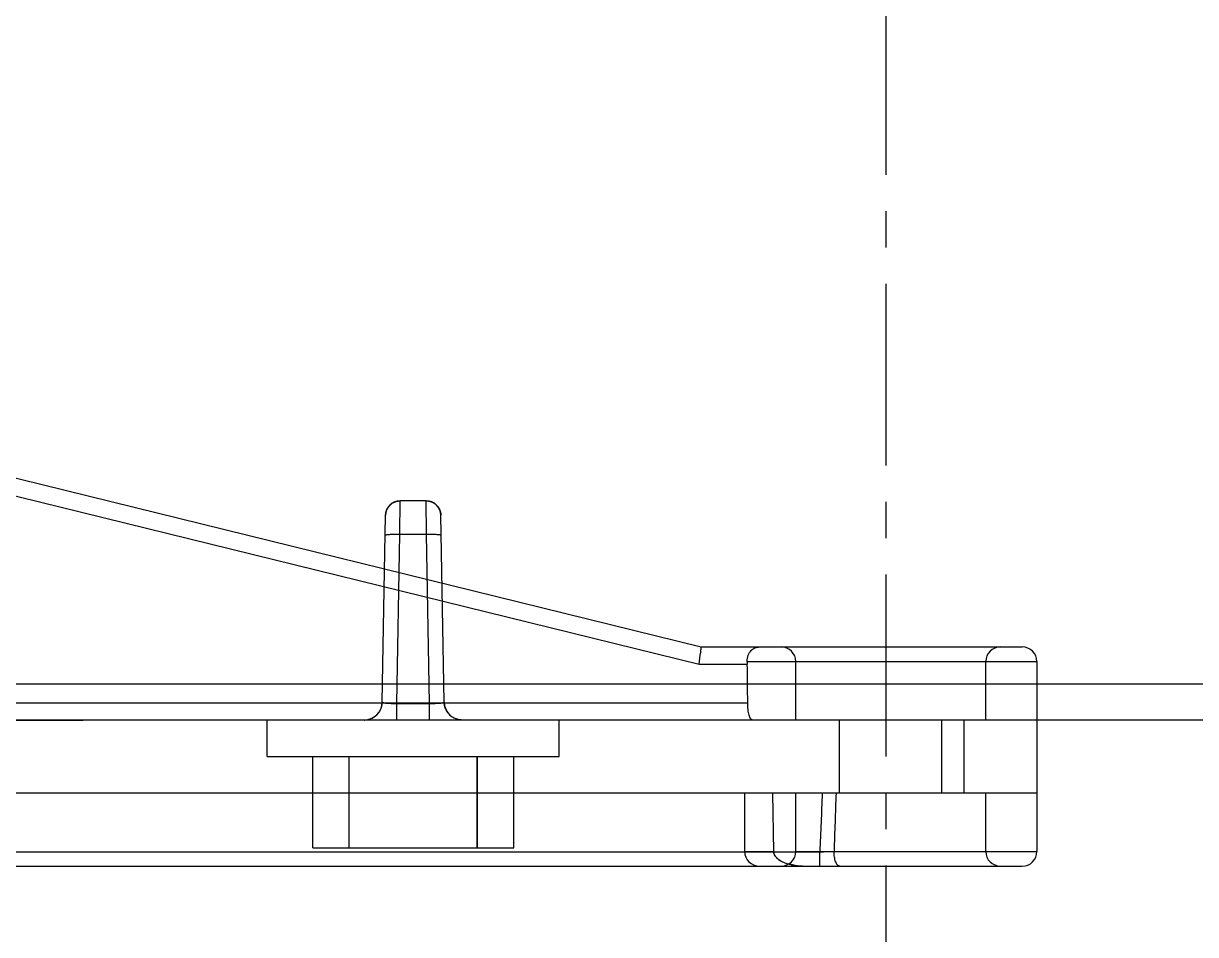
# Model space of a CAD drawing. Header units: millimetres. Extents: x 23490 to 24685, y -23248 to -22403.
# Drawn here: x 24048.58 to 24080.83, y -23001.72 to -22976.66 of the extents above; entities that cross this region are included whole.
import ezdxf

# ---------------------------------------------------------------- set-up
doc = ezdxf.new("R2010")
doc.units = ezdxf.units.MM
doc.header["$LTSCALE"] = 8
doc.linetypes.add('CENTER', pattern=[2, 1.25, -0.25, 0.25, -0.25])
doc.layers.add('Cav-cor', color=30, linetype='Continuous')
doc.layers.add('CL', color=1, linetype='Continuous')

msp = doc.modelspace()

# ---------------------------------------------------------------- linework, layer by layer
at = {"layer": 'Cav-cor', "color": 241}
for p, q in [((24038.644, -22986.774), (24067.224, -22993.812)), ((24038.581, -22987.248), (24067.17, -22994.288)), ((24058.932, -22990.709), (24058.942, -22989.792)), ((24059.659, -22989.792), (24058.942, -22989.792)), ((24059.659, -22989.792), (24058.942, -22989.792)), ((24059.669, -22990.709), (24059.659, -22989.792)), ((24058.45, -22995.328), (24058.54, -22990.187)), ((24058.45, -22995.328), (24058.54, -22990.187)), ((24060.151, -22995.328), (24060.061, -22990.187)), ((24060.151, -22995.328), (24060.061, -22990.187)), ((24058.851, -22995.363), (24058.932, -22990.709)), ((24058.932, -22990.709), (24059.669, -22990.709)), ((24059.75, -22995.363), (24059.669, -22990.709)), ((24067.224, -22993.812), (24076.058, -22993.812)), ((24067.17, -22994.288), (24068.493, -22994.288)), ((24068.491, -22994.214), (24076.46, -22994.214)), ((24069.827, -22995.822), (24069.827, -22994.214)), ((24075.053, -22995.822), (24075.053, -22994.214)), ((24076.46, -22994.214), (24076.46, -22999.44)), ((23992.3, -22994.822), (24152.3, -22994.822)), ((24039.505, -22995.345), (24068.504, -22995.345)), ((24058.851, -22995.363), (24059.75, -22995.363)), ((24058.851, -22995.822), (24058.851, -22995.363)), ((24059.75, -22995.822), (24059.75, -22995.363)), ((24106.616, -22995.822), (24039.685, -22995.822)), ((24041.076, -22995.822), (24050.22, -22995.822)), ((24041.076, -22995.822), (24050.22, -22995.822)), ((24057.947, -22995.822), (24050.22, -22995.822)), ((24055.28, -22995.822), (24050.22, -22995.822)), ((24055.28, -22996.827), (24055.28, -22995.822)), ((24055.28, -22996.827), (24055.28, -22995.822)), ((24083.947, -22995.822), (24060.653, -22995.822)), ((24081.28, -22995.822), (24063.32, -22995.822)), ((24063.32, -22996.827), (24063.32, -22995.822)), ((24063.32, -22996.827), (24063.32, -22995.822)), ((24071.033, -22997.832), (24071.033, -22995.822)), ((24073.847, -22997.832), (24073.847, -22995.822)), ((24074.45, -22995.822), (24074.45, -22997.832)), ((24055.28, -22996.827), (24056.537, -22996.827)), ((24055.28, -22996.827), (24061.059, -22996.827)), ((24056.537, -22999.339), (24056.537, -22996.827)), ((24056.537, -22999.339), (24056.537, -22996.827)), ((24057.542, -22996.827), (24061.059, -22996.827)), ((24057.542, -22999.339), (24057.542, -22996.827)), ((24057.542, -22999.339), (24057.542, -22996.827)), ((24061.059, -22999.339), (24061.059, -22996.827)), ((24061.059, -22996.827), (24061.062, -22996.827)), ((24061.059, -22996.827), (24061.059, -22999.339)), ((24061.062, -22996.827), (24063.32, -22996.827)), ((24062.064, -22996.827), (24063.32, -22996.827)), ((24062.064, -22999.339), (24062.064, -22996.827)), ((24062.064, -22999.339), (24062.064, -22996.827)), ((24076.46, -22997.832), (24030.632, -22997.832)), ((24068.42, -22999.44), (24068.42, -22997.832)), ((24069.219, -22999.447), (24069.198, -22997.832)), ((24069.827, -22999.44), (24069.827, -22997.832)), ((24075.053, -22999.44), (24075.053, -22997.832)), ((24037.567, -22999.447), (24070.487, -22999.447)), ((24056.537, -22999.339), (24057.542, -22999.339)), ((24056.537, -22999.339), (24057.542, -22999.339)), ((24057.542, -22999.339), (24061.059, -22999.339)), ((24061.059, -22999.339), (24062.064, -22999.339)), ((24061.059, -22999.339), (24062.064, -22999.339)), ((24068.42, -22999.44), (24069.219, -22999.44)), ((24069.827, -22999.44), (24076.46, -22999.44)), ((24070.487, -22999.842), (24070.487, -22999.447)), ((24037.567, -22999.842), (24076.058, -22999.842))]:
    msp.add_line(p, q, dxfattribs=at)
for centre, radius, start, end in [((24058.942, -22990.194), 0.402, 90, 179), ((24059.659, -22990.194), 0.402, 1, 90), ((24069.425, -22994.214), 0.402, 0, 90), ((24075.455, -22994.214), 0.402, 90, 180), ((24076.058, -22994.214), 0.402, 0, 90), ((24065.908, -22994.314), 2.586, 0.5763, 2.2211), ((24057.947, -22995.319), 0.502, 270, 359), ((24060.653, -22995.319), 0.502, 181, 270), ((24068.822, -22999.44), 0.402, 180, 270), ((24069.425, -22999.44), 0.402, 270, 0), ((24068.241, -22863.211), 136.254, 270.9443, 271.10896), ((24068.325, -22867.884), 131.58, 270.94138, 271.11188), ((24075.455, -22999.44), 0.402, 180, 270), ((24076.058, -22999.44), 0.402, 269.9994, 0), ((24070.157, -22996.851), 2.99, 268.2346, 270.0187)]:
    msp.add_arc(centre, radius, start, end, dxfattribs=at)
at = {"layer": 'Cav-cor', "color": 241, "extrusion": (0, 0, -1)}
msp.add_ellipse((24072.44, -22980.714), major_axis=(-0.052, 76.713), ratio=0.052399, start_param=-1.762672, end_param=-1.748647, dxfattribs=at)
at = {"layer": 'Cav-cor', "color": 241}
for points in [[(24058.54, -22990.187), (24058.544, -22989.954), (24058.709, -22989.792), (24058.942, -22989.792)], [(24059.659, -22989.792), (24059.891, -22989.792), (24060.057, -22989.954), (24060.061, -22990.187)], [(24057.947, -22995.822), (24058.238, -22995.822), (24058.445, -22995.618), (24058.45, -22995.328)], [(24060.653, -22995.822), (24060.363, -22995.822), (24060.156, -22995.618), (24060.151, -22995.328)]]:
    msp.add_rational_spline(points, [1, 0.8088336328, 0.8088336328, 1], degree=3, dxfattribs=at)
for points, knots in [([(24058.53, -22990.737), (24058.53, -22990.734), (24058.543, -22990.728), (24058.564, -22990.723), (24058.603, -22990.718), (24058.651, -22990.714), (24058.712, -22990.711), (24058.806, -22990.708), (24058.881, -22990.708), (24058.932, -22990.709)], [0, 0, 0, 0, 0.025371, 0.083905, 0.176452, 0.300082, 0.450298, 0.621398, 1, 1, 1, 1]), ([(24059.669, -22990.709), (24059.72, -22990.708), (24059.794, -22990.708), (24059.889, -22990.711), (24059.949, -22990.714), (24059.998, -22990.718), (24060.036, -22990.723), (24060.057, -22990.728), (24060.07, -22990.734), (24060.071, -22990.737)], [0, 0, 0, 0, 0.378602, 0.549702, 0.699918, 0.823548, 0.916095, 0.974629, 1, 1, 1, 1]), ([(24067.17, -22994.288), (24067.183, -22994.175), (24067.2, -22994.029), (24067.219, -22993.87), (24067.223, -22993.824), (24067.224, -22993.812)], [0, 0, 0, 0, 0.708629, 0.924117, 1, 1, 1, 1]), ([(24068.491, -22994.214), (24068.489, -22994.154), (24068.506, -22994.041), (24068.589, -22993.906), (24068.704, -22993.827), (24068.79, -22993.812), (24068.831, -22993.812)], [0, 0, 0, 0, 0.307423, 0.566013, 0.789268, 1, 1, 1, 1]), ([(24058.45, -22995.328), (24058.45, -22995.332), (24058.462, -22995.34), (24058.483, -22995.345), (24058.52, -22995.352), (24058.569, -22995.357), (24058.629, -22995.361), (24058.724, -22995.364), (24058.799, -22995.364), (24058.851, -22995.363)], [0, 0, 0, 0, 0.027292, 0.085255, 0.176529, 0.298962, 0.448523, 0.619759, 1, 1, 1, 1]), ([(24059.75, -22995.363), (24059.801, -22995.364), (24059.876, -22995.364), (24059.971, -22995.361), (24060.031, -22995.357), (24060.08, -22995.352), (24060.117, -22995.345), (24060.139, -22995.34), (24060.151, -22995.332), (24060.151, -22995.328)], [0, 0, 0, 0, 0.380239, 0.551474, 0.701036, 0.82347, 0.914744, 0.972708, 1, 1, 1, 1]), ([(24068.642, -22995.822), (24068.632, -22995.822), (24068.608, -22995.815), (24068.58, -22995.786), (24068.557, -22995.742), (24068.539, -22995.684), (24068.524, -22995.612), (24068.509, -22995.498), (24068.505, -22995.408), (24068.504, -22995.345)], [0, 0, 0, 0, 0.060648, 0.13242, 0.225084, 0.341896, 0.482004, 0.641971, 1, 1, 1, 1]), ([(24069.219, -22999.447), (24069.22, -22999.478), (24069.238, -22999.54), (24069.303, -22999.626), (24069.401, -22999.696), (24069.561, -22999.769), (24069.69, -22999.8), (24069.777, -22999.814)], [0, 0, 0, 0, 0.132448, 0.261143, 0.447594, 0.63188, 1, 1, 1, 1]), ([(24071.035, -22999.842), (24071.012, -22999.842), (24070.976, -22999.818), (24070.945, -22999.772), (24070.912, -22999.7), (24070.885, -22999.588), (24070.878, -22999.491), (24070.878, -22999.44)], [0, 0, 0, 0, 0.146802, 0.247275, 0.368124, 0.662687, 1, 1, 1, 1]), ([(24069.408, -22999.696), (24069.393, -22999.687), (24069.334, -22999.65), (24069.281, -22999.601), (24069.254, -22999.557)], [0, 0, 0, 0, 0.247358, 1, 1, 1, 1]), ([(24069.777, -22999.814), (24069.808, -22999.819), (24069.934, -22999.836), (24070.062, -22999.842), (24070.158, -22999.842)], [0, 0, 0, 0, 0.248411, 1, 1, 1, 1])]:
    msp.add_open_spline(points, degree=3, knots=knots, dxfattribs=at)
for points in [[(24070.555, -22997.832), (24070.532, -22998.37), (24070.509, -22998.908), (24070.487, -22999.447)], [(24070.933, -22997.832), (24070.914, -22998.368), (24070.896, -22998.904), (24070.878, -22999.44)], [(24069.254, -22999.557), (24069.234, -22999.524), (24069.22, -22999.485), (24069.219, -22999.447)], [(24069.776, -22999.814), (24069.725, -22999.805), (24069.674, -22999.795), (24069.624, -22999.781)]]:
    msp.add_open_spline(points, degree=3, dxfattribs=at)
at = {"layer": 'CL', "color": 7, "linetype": 'CENTER', "ltscale": 0.5}
msp.add_line((24072.3, -22903.822), (24072.3, -23204.822), dxfattribs=at)

doc.saveas('drawing.dxf')
